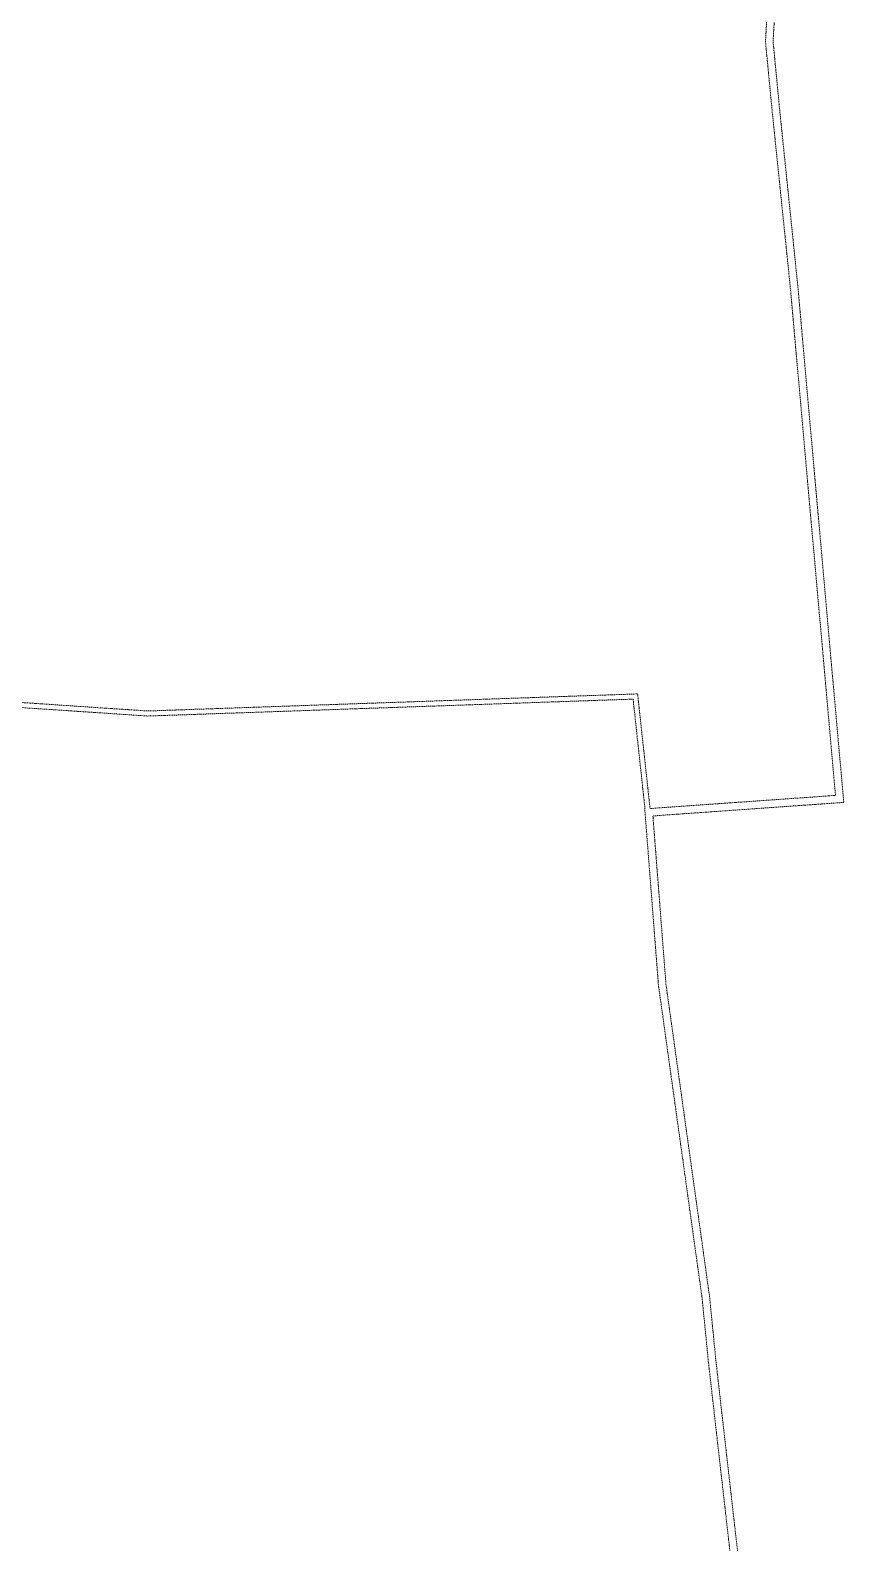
# Model space of a CAD drawing. Header units: metres. Extents: x 556238 to 587446, y 1177111 to 1219372.
# Drawn here: x 578606 to 578928, y 1203775 to 1204373 of the extents above; entities that cross this region are included whole.
import ezdxf

# ---------------------------------------------------------------- set-up
doc = ezdxf.new("R2010")
doc.units = ezdxf.units.M
doc.header["$MEASUREMENT"] = 0
doc.linetypes.add('Xr_Nen GT$0$DASHED', pattern=[0.75, 0.5, -0.25])
doc.linetypes.add('Xr_Nen GT$0$MON', pattern=[10, 6, -4])
doc.layers.add('Xr_Nen GT$0$DUONG_DA', color=38, linetype='Xr_Nen GT$0$MON', lineweight=0)

msp = doc.modelspace()

# ---------------------------------------------------------------- linework, layer by layer
at = {"layer": 'Xr_Nen GT$0$DUONG_DA', "linetype": 'Xr_Nen GT$0$DASHED', "flags": 128}
for points in [[(578915.28989, 1203372.74083), (578916.14117, 1203381.54069), (578916.67301, 1203404.66952), (578915.46142, 1203413.338), (578911.44663, 1203446.02143), (578906.43459, 1203497.13229), (578902.15115, 1203551.27008), (578901.02152, 1203591.31174), (578902.50889, 1203634.41314), (578901.09251, 1203661.58918), (578898.27566, 1203683.03074), (578893.80983, 1203714.88228), (578886.08895, 1203767.3394), (578877.05256, 1203846.85876), (578874.58466, 1203871.82659), (578857.31208, 1203995.73526), (578852.14319, 1204062.34167), (578927.65289, 1204067.68814), (578909.45601, 1204272.26202), (578902.42207, 1204340.55821), (578899.68873, 1204368.8167), (578904.1794, 1204446.21292), (578913.89784, 1204546.46329)], [(578541.42794, 1204111.30556), (578652.25856, 1204103.87571), (578846.09061, 1204110.63268), (578851.00851, 1204065.26884), (578924.39405, 1204070.46491), (578906.46966, 1204271.97543), (578899.4369, 1204340.26012), (578896.68033, 1204368.75882), (578901.01188, 1204443.41261), (578813.28099, 1204448.88493), (578754.1941, 1204452.9386), (578713.36178, 1204455.5148), (578706.98284, 1204460.23163), (578706.26235, 1204469.35282), (578707.99886, 1204488.65839), (578704.04773, 1204501.63172), (578700.83339, 1204504.62954), (578631.35339, 1204512.01077), (578594.0835, 1204506.51785), (578542.77088, 1204515.26855), (578535.34286, 1204449.56184), (578534.90315, 1204412.47166), (578538.86492, 1204371.47317), (578540.53906, 1204338.46768), (578538.32438, 1204325.70007), (578514.20968, 1204223.79411), (578486.21805, 1204110.78103), (578472.20064, 1204048.37296), (578469.38501, 1204011.23287), (578465.98212, 1203895.85086), (578450.39257, 1203725.6446), (578443.58985, 1203681.59526), (578433.16245, 1203570.10286), (578426.74992, 1203516.69751)], [(578912.17895, 1203374.54694), (578913.14494, 1203381.73932), (578913.66821, 1203404.49523), (578912.48684, 1203412.94746), (578908.46454, 1203445.69211), (578903.44616, 1203496.86757), (578899.15449, 1203551.10936), (578898.02006, 1203591.32118), (578899.50619, 1203634.38675), (578898.10271, 1203661.31531), (578895.30292, 1203682.62708), (578890.8405, 1203714.45424), (578883.10813, 1203767.00067), (578874.06927, 1203846.54183), (578871.60511, 1203871.47181), (578854.32816, 1203995.41181), (578848.9185, 1204065.12086), (578848.9827, 1204065.39883), (578844.3026, 1204108.56913), (578652.22643, 1204101.87337), (578541.29417, 1204109.31004)]]:
    msp.add_lwpolyline(points, dxfattribs=at)

doc.saveas('drawing.dxf')
